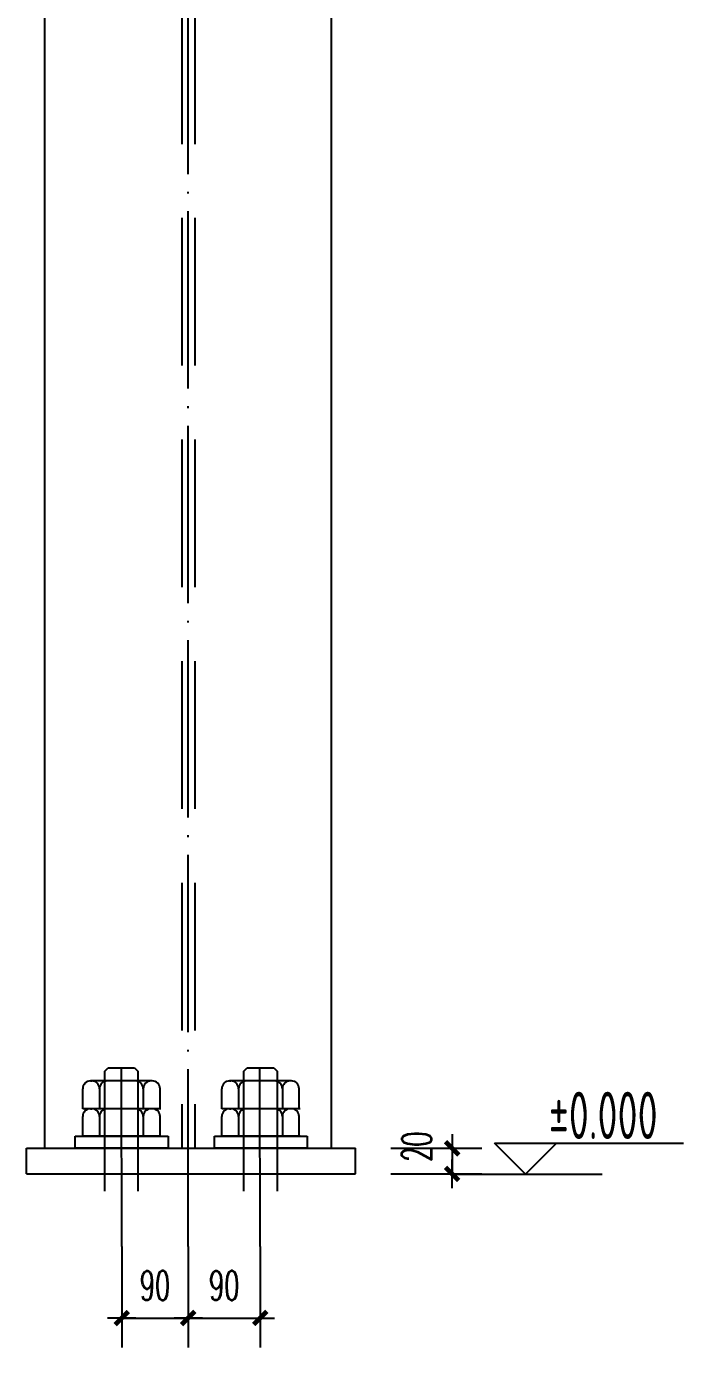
# Model space of a CAD drawing. Extents: x 14207793 to 14719554, y -1675802 to -1228715.
# Drawn here: x 14566455 to 14572017, y -1578635 to -1567457 of the extents above; entities that cross this region are included whole.
import ezdxf

# ---------------------------------------------------------------- set-up
doc = ezdxf.new("R2010")
doc.units = 0
doc.header["$LTSCALE"] = 500
doc.header["$MEASUREMENT"] = 0
for name, pattern in [('DASHED2', [0.375, 0.25, -0.125]), ('DOTE', [2.42, 2, -0.2, 0.02, -0.2]), ('HIDDEN', [0.375, 0.25, -0.125])]:
    doc.linetypes.add(name, pattern=pattern)
doc.layers.get('0').update_dxf_attribs({"linetype": 'CONTINUOUS'})
doc.layers.get('DEFPOINTS').update_dxf_attribs({"color": 140, "linetype": 'CONTINUOUS'})
for name, color, linetype in [('03', 5, 'CONTINUOUS'), ('04', 4, 'HIDDEN'), ('06', 9, 'CONTINUOUS'), ('08', 3, 'CONTINUOUS'), ('AXIS', 3, 'CONTINUOUS'), ('DOTE', 8, 'DOTE')]:
    doc.layers.add(name, color=color, linetype=linetype)
doc.styles.add('DIM_FONT', font='SIMPLEX.shx', dxfattribs={"width": 0.6})
doc.styles.add('TSSD_REIN', font='Tssdeng.shx', dxfattribs={"width": 0.65, "bigfont": 'hztxt.shx'})
doc.dimstyles.new('DIMN$0', dxfattribs={"dimtxt": 250, "dimasz": 0.8, "dimexe": 250, "dimexo": 300, "dimgap": 150, "dimtad": 1, "dimdec": 0, "dimzin": 0, "dimdsep": 46, "dimtxsty": 'DIM_FONT', "dimblk": '_DIMX', "dimcen": 0.09, "dimclrt": 7, "dimadec": 0, "dimazin": 0, "dimtfac": 1, "dimtdec": 0, "dimtix": 1, "dimtmove": 2, "dimatfit": 3, "dimldrblk": '_DIMX', "dimfxl": 0, "dimtolj": 1, "dimtzin": 0, "dimarcsym": 0})

# ---------------------------------------------------------------- blocks, each defined once
blk = doc.blocks.new('_DIMX')
blk.add_line((-150, 0), (150, 0))
at = {"const_width": 50}
blk.add_lwpolyline([(-70, -70), (70, 70)], dxfattribs=at)
blk = doc.blocks.new('*D54')
at = {"layer": 'AXIS', "color": 0, "lineweight": -2}
for p, q in [((14567261, -1577780), (14567261, -1578635)), ((14567824, -1577780), (14567824, -1578635)), ((14567262, -1578385), (14567824, -1578385))]:
    blk.add_line(p, q, dxfattribs=at)
at = {"layer": 'DEFPOINTS', "color": 0}
for p in [(14567261, -1577480), (14567824, -1577480), (14567824, -1578385)]:
    blk.add_point(p, dxfattribs=at)
at = {"layer": 'AXIS', "color": 0, "lineweight": -2, "xscale": 0.8, "yscale": 0.8, "zscale": 0.8, "rotation": 180}
blk.add_blockref('_DIMX', (14567261, -1578385), dxfattribs=at)
at = {"layer": 'AXIS', "color": 0, "lineweight": -2, "xscale": 0.8, "yscale": 0.8, "zscale": 0.8}
blk.add_blockref('_DIMX', (14567824, -1578385), dxfattribs=at)
at = {"layer": 'AXIS', "color": 7, "insert": (14567543, -1578110), "char_height": 250, "attachment_point": 5, "style": 'DIM_FONT'}
blk.add_mtext('\\A1;90', dxfattribs=at)
blk = doc.blocks.new('*D55')
at = {"layer": 'AXIS', "color": 0, "lineweight": -2}
for p, q in [((14567824, -1577780), (14567824, -1578635)), ((14568434, -1577780), (14568434, -1578635)), ((14567825, -1578385), (14568433, -1578385))]:
    blk.add_line(p, q, dxfattribs=at)
at = {"layer": 'DEFPOINTS', "color": 0}
for p in [(14567824, -1577480), (14568434, -1577480), (14568434, -1578385)]:
    blk.add_point(p, dxfattribs=at)
at = {"layer": 'AXIS', "color": 0, "lineweight": -2, "xscale": 0.8, "yscale": 0.8, "zscale": 0.8, "rotation": 180}
blk.add_blockref('_DIMX', (14567824, -1578385), dxfattribs=at)
at = {"layer": 'AXIS', "color": 0, "lineweight": -2, "xscale": 0.8, "yscale": 0.8, "zscale": 0.8}
blk.add_blockref('_DIMX', (14568434, -1578385), dxfattribs=at)
at = {"layer": 'AXIS', "color": 7, "insert": (14568129, -1578110), "char_height": 250, "attachment_point": 5, "style": 'DIM_FONT'}
blk.add_mtext('\\A1;90', dxfattribs=at)
blk = doc.blocks.new('*D1192')
at = {"layer": 'AXIS', "color": 0, "lineweight": -2}
for p, q in [((14569539, -1576949), (14570308, -1576949)), ((14570058, -1576948), (14570058, -1576947)), ((14570058, -1576949), (14570058, -1577165)), ((14569539, -1577165), (14570308, -1577165)), ((14570058, -1577166), (14570058, -1577167))]:
    blk.add_line(p, q, dxfattribs=at)
at = {"layer": 'DEFPOINTS', "color": 0}
for p in [(14569239, -1576949), (14569239, -1577165), (14570058, -1577165)]:
    blk.add_point(p, dxfattribs=at)
at = {"layer": 'AXIS', "color": 0, "lineweight": -2, "xscale": 0.8, "yscale": 0.8, "zscale": 0.8}
for p, rotation in [((14570058, -1576949), 270), ((14570058, -1577165), 90)]:
    blk.add_blockref('_DIMX', p, dxfattribs=dict(at, rotation=rotation))
at = {"layer": 'AXIS', "color": 7, "insert": (14569758, -1576935), "char_height": 250, "attachment_point": 5, "rotation": 90, "style": 'DIM_FONT'}
blk.add_mtext('\\A1;20', dxfattribs=at)

msp = doc.modelspace()

# ---------------------------------------------------------------- linework, layer by layer
for p, q in [((14570679.81, -1577166.77), (14570417.46, -1576904.42)), ((14570417.46, -1576904.42), (14572016.74, -1576904.42)), ((14570679.81, -1577166.77), (14570942.17, -1576904.42)), ((14570057.75, -1577166.77), (14571327.03, -1577166.77))]:
    msp.add_line(p, q)
at = {"layer": '03'}
for p, q in [((14567117.89, -1576295.75), (14567146, -1576267.63)), ((14567117.89, -1577311.05), (14567117.89, -1576295.75)), ((14567146, -1576267.63), (14567370.91, -1576267.63)), ((14567370.91, -1576267.63), (14567399.03, -1576295.75)), ((14567399.03, -1576295.75), (14567399.03, -1577311.05)), ((14568295.13, -1576295.75), (14568323.24, -1576267.63)), ((14568295.13, -1577311.05), (14568295.13, -1576295.75)), ((14568323.24, -1576267.63), (14568548.15, -1576267.63)), ((14568548.15, -1576267.63), (14568576.27, -1576295.75)), ((14568576.27, -1576295.75), (14568576.27, -1577311.05))]:
    msp.add_line(p, q, dxfattribs=at)
at = {"layer": '04', "linetype": 'DASHED2', "ltscale": 10}
for p, q in [((14567770.87, -1557826.65), (14567770.87, -1576948.53)), ((14567879.46, -1557826.65), (14567879.46, -1576948.53))]:
    msp.add_line(p, q, dxfattribs=at)
at = {"layer": '06'}
for p, q in [((14566931.08, -1576613.84), (14566931.08, -1576444.86)), ((14566997.23, -1576378.71), (14567007.14, -1576378.71)), ((14567519.68, -1576378.71), (14566997.23, -1576378.71)), ((14567073.29, -1576444.86), (14567073.29, -1576613.84)), ((14567443.63, -1576444.86), (14567443.63, -1576613.84)), ((14567519.68, -1576378.71), (14567509.78, -1576378.71)), ((14567585.83, -1576613.84), (14567585.83, -1576444.86)), ((14568108.32, -1576613.84), (14568108.32, -1576444.86)), ((14568696.93, -1576378.71), (14568174.47, -1576378.71)), ((14568174.47, -1576378.71), (14568184.38, -1576378.71)), ((14568250.53, -1576444.86), (14568250.53, -1576613.84)), ((14568620.87, -1576444.86), (14568620.87, -1576613.84)), ((14568696.93, -1576378.71), (14568687.02, -1576378.71)), ((14568763.08, -1576613.84), (14568763.08, -1576444.86)), ((14567593.37, -1576613.84), (14566931.08, -1576613.84)), ((14566931.08, -1576846.51), (14566931.08, -1576679.99)), ((14566997.23, -1576613.84), (14567007.14, -1576613.84)), ((14567519.68, -1576613.84), (14566997.23, -1576613.84)), ((14567073.29, -1576679.99), (14567073.29, -1576846.51)), ((14567443.63, -1576679.99), (14567443.63, -1576846.51)), ((14567519.68, -1576613.84), (14567509.78, -1576613.84)), ((14567585.83, -1576846.51), (14567585.83, -1576679.99)), ((14568770.61, -1576613.84), (14568108.32, -1576613.84)), ((14568108.32, -1576846.51), (14568108.32, -1576679.99)), ((14568696.93, -1576613.84), (14568174.47, -1576613.84)), ((14568174.47, -1576613.84), (14568184.38, -1576613.84)), ((14568250.53, -1576679.99), (14568250.53, -1576846.51)), ((14568620.87, -1576679.99), (14568620.87, -1576846.51)), ((14568696.93, -1576613.84), (14568687.02, -1576613.84)), ((14568763.08, -1576846.51), (14568763.08, -1576679.99)), ((14566868.47, -1576948.53), (14566868.47, -1576846.51)), ((14566868.47, -1576846.51), (14567653.16, -1576846.51)), ((14567593.37, -1576846.51), (14566931.08, -1576846.51)), ((14567653.16, -1576846.51), (14567653.16, -1576948.53)), ((14568045.72, -1576846.51), (14568830.4, -1576846.51)), ((14568045.72, -1576948.53), (14568045.72, -1576846.51)), ((14568770.61, -1576846.51), (14568108.32, -1576846.51)), ((14568830.4, -1576846.51), (14568830.4, -1576948.53)), ((14567653.16, -1576948.53), (14566868.47, -1576948.53)), ((14568830.4, -1576948.53), (14568045.72, -1576948.53))]:
    msp.add_line(p, q, dxfattribs=at)
for centre, start, end in [((14566997.23, -1576444.86), 90, 180), ((14567007.14, -1576444.86), 0, 90), ((14567139.44, -1576444.86), 90, 180), ((14567377.48, -1576444.86), 0, 90), ((14567509.78, -1576444.86), 90, 180), ((14567519.68, -1576444.86), 0, 90), ((14568174.47, -1576444.86), 90, 180), ((14568184.38, -1576444.86), 0, 90), ((14568316.68, -1576444.86), 90, 180), ((14568554.72, -1576444.86), 0, 90), ((14568687.02, -1576444.86), 90, 180), ((14568696.93, -1576444.86), 0, 90), ((14566997.23, -1576679.99), 90, 180), ((14567007.14, -1576679.99), 0, 90), ((14567139.44, -1576679.99), 90, 180), ((14567377.48, -1576679.99), 0, 90), ((14567509.78, -1576679.99), 90, 180), ((14567519.68, -1576679.99), 0, 90), ((14568174.47, -1576679.99), 90, 180), ((14568184.38, -1576679.99), 0, 90), ((14568316.68, -1576679.99), 90, 180), ((14568554.72, -1576679.99), 0, 90), ((14568687.02, -1576679.99), 90, 180), ((14568696.93, -1576679.99), 0, 90)]:
    msp.add_arc(centre, 66.15, start, end, dxfattribs=at)
at = {"layer": '08', "color": 30}
for p, q in [((14566608.26, -1557665), (14566608.26, -1576948.53)), ((14569035.32, -1557665), (14569035.32, -1576948.53)), ((14566454.78, -1577165.17), (14566454.78, -1576948.53)), ((14566454.78, -1576948.53), (14569238.71, -1576948.53)), ((14569238.71, -1577165.17), (14569238.71, -1576948.53)), ((14566454.78, -1577165.17), (14569238.71, -1577165.17))]:
    msp.add_line(p, q, dxfattribs=at)
at = {"layer": 'DOTE', "linetype": 'DOTE', "ltscale": 1.5}
for p, q in [((14567824.38, -1577780.41), (14567821.79, -1557665)), ((14567261.15, -1577780.41), (14567258.46, -1576267.63)), ((14568433.77, -1577780.41), (14568431.08, -1576267.63))]:
    msp.add_line(p, q, dxfattribs=at)

# ---------------------------------------------------------------- texts
at = {"style": 'TSSD_REIN', "width": 0.65}
msp.add_text('±0.000', height=400, dxfattribs=at).set_placement((14570876.11, -1576870.29))

# ---------------------------------------------------------------- dimensions: what is measured, and where the dimension line sits
at = {"layer": 'AXIS'}
dim = msp.add_linear_dim(base=(14570057.75, -1577165.17), p1=(14569238.71, -1576948.53), p2=(14569238.71, -1577165.17), angle=90, text='20', dimstyle='DIMN$0', dxfattribs=at)
dim.commit()
dim.dimension.update_dxf_attribs({"geometry": '*D1192', "text_midpoint": (14569757.75, -1576935), "dimtype": 160})
for base, p1, p2, picture, middle in [((14567824.34, -1578385), (14567261.15, -1577480.41), (14567824.34, -1577480.42), '*D54', (14567542.75, -1578110)), ((14568433.77, -1578385), (14567824.34, -1577480.42), (14568433.77, -1577480.41), '*D55', (14568129.06, -1578110))]:
    dim = msp.add_linear_dim(base=base, p1=p1, p2=p2, text='90', dimstyle='DIMN$0', dxfattribs=at)
    dim.commit()
    dim.dimension.update_dxf_attribs({"geometry": picture, "text_midpoint": middle})

doc.saveas('drawing.dxf')
